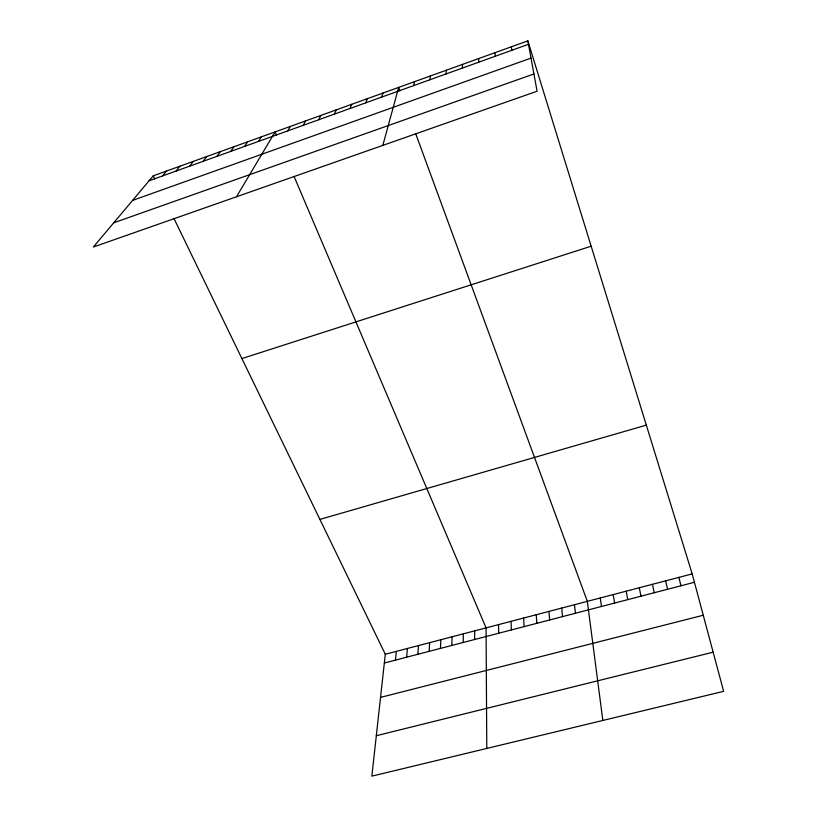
<?xml version="1.0" encoding="UTF-8"?>
<svg xmlns="http://www.w3.org/2000/svg" width="817" height="817" viewBox="0 0 817 817"><rect width="100%" height="100%" fill="white"/><g stroke="black" fill="none" stroke-linecap="round" stroke-linejoin="round"><path stroke-width="1.23" d="M474.636 639.507L474.697 630.857M478.711 62.204L478.742 58.548M463.188 642.479L463.372 633.818M451.791 645.45L452.087 636.77M440.445 648.402L440.853 639.721M429.129 651.353L429.65 642.652M462.31 68.107L462.555 64.38M417.865 654.284L418.498 645.573M406.652 657.205L407.397 648.484M395.469 660.116L396.327 651.374M173.919 218.394L385.307 654.264L371.847 776.15L723.637 691.335L692.183 573.902L527.853 40.85L153.269 175.808L93.363 247.03L537.086 91.218L527.853 40.85M445.99 73.969L446.46 70.18M429.773 79.811L430.447 75.94M413.647 85.611L414.536 81.68M382.826 145.375L398.696 87.378L399.993 90.901M381.662 97.111L382.959 93.056M365.802 102.819L367.303 98.694M350.023 108.487L351.729 104.31M334.337 114.135L336.236 109.886M318.742 119.742L320.836 115.442M303.23 125.328L305.517 120.957M287.798 130.873L290.28 126.451M236.491 196.764L275.125 131.905L276.565 135.285M258.478 141.423L261.317 136.878M244.569 146.417L247.582 141.831M230.731 151.4L233.907 146.754M216.954 156.353L220.304 151.656M203.249 161.286L206.762 156.537M189.615 166.188L193.292 161.388M176.053 171.07L179.883 166.219M162.542 175.921L166.545 171.029M149.113 180.751L528.487 44.302M132.568 200.41L531.009 58.109M113.716 222.827L533.92 73.959M241.903 358.571L591.161 246.203M319.907 519.408L646.318 425.136M385.307 654.264L692.183 573.902M384.337 663.016L694.43 582.276M380.548 697.381L703.253 615.242M376.31 735.719L713.149 652.18M153.269 175.808L154.842 179.056M294.049 176.401L486.074 627.875L486.779 748.443M415.69 133.682L587.331 601.363L602.844 720.461M678.876 577.384L680.969 585.779M665.62 580.856L667.571 589.261M652.436 584.308L654.243 592.733M639.292 587.75L640.967 596.196M626.22 591.171L627.742 599.637M613.199 594.582L614.588 603.058M600.24 597.983L601.486 606.469M511.391 46.783L511.799 50.307M574.484 604.723L575.454 613.25M561.688 608.073L562.525 616.621M548.953 611.412L549.647 619.97M536.258 614.731L536.83 623.31M495.02 52.676L495.204 56.271M523.636 618.04L524.075 626.629M511.054 621.328L511.371 629.938M498.533 624.607L498.717 633.226"/></g></svg>
